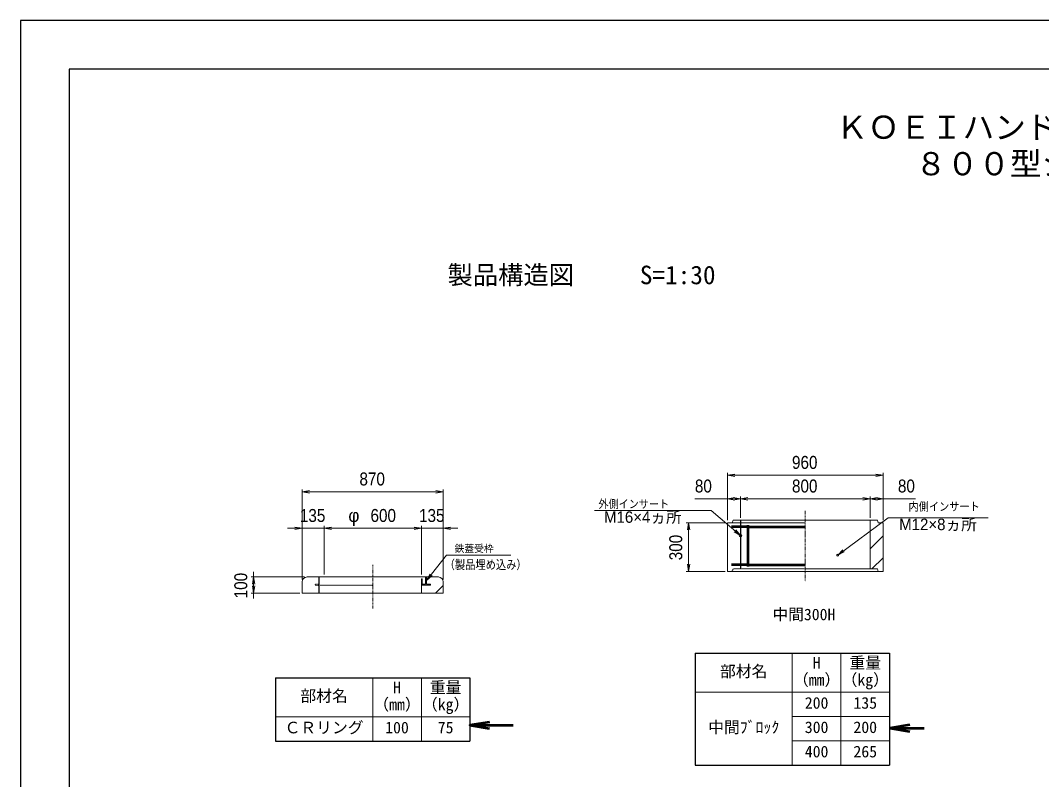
# Model space of a CAD drawing. Units: millimetres, scale not verified. Extents: x -210 to 210, y -148 to 148.
# Drawn here: x -210 to 0, y -7.5 to 148.5 of the extents above; entities that cross this region are included whole.
import ezdxf
from ezdxf.enums import TextEntityAlignment as Align

# ---------------------------------------------------------------- set-up
doc = ezdxf.new("R2010")
doc.units = ezdxf.units.MM
doc.linetypes.add('USER1', pattern=[12.95, 6.35, -3.175, 0.25, -3.175])
doc.linetypes.add('USER2', pattern=[4.7625, 3.175, -1.5875])
doc.layers.add('0-0', color=7, linetype='Continuous')
for name, color, linetype, lineweight in [('0-1_0', 9, 'Continuous', 25), ('0-2_dims', 2, 'Continuous', 13), ('0-3_pen1実線', 4, 'Continuous', 13), ('0-4_pen2実線', 3, 'Continuous', 13), ('0-5_pen3実線', 7, 'Continuous', 18), ('0-6_pen4実線', 6, 'Continuous', 25), ('0-7_pen1一点', 4, 'USER1', 13), ('0-8_pen2破線', 3, 'USER2', 25), ('0-A_鉄筋２', 7, 'Continuous', 50), ('0-C_鉄筋', 7, 'Continuous', 50)]:
    doc.layers.add(name, color=color, linetype=linetype, lineweight=lineweight)
doc.styles.add('ＭＳ ゴシック', font='')
doc.styles.add('ＭＳ Ｐゴシック', font='')
doc.styles.get('ＭＳ ゴシック').set_extended_font_data('MS Gothic')
doc.styles.get('ＭＳ Ｐゴシック').set_extended_font_data('MS PGothic')

# ---------------------------------------------------------------- blocks, each defined once
blk = doc.blocks.new('部分図 1')
at = {"layer": '0-1_0'}
blk.add_lwpolyline([(0, 0), (12600, 0), (12600, 8910), (0, 8910)], close=True, dxfattribs=at)
at = {"layer": '0-2_dims'}
for p, q in [((4362, 5829.01), (4362, 6121.51)), ((5322, 5829.01), (5322, 6121.51)), ((4362, 6106.51), (5322, 6106.51)), ((1738.43, 5464.44), (1738.43, 6019.39)), ((1738.43, 6004.39), (2608.43, 6004.39)), ((2608.43, 5479.44), (2608.43, 6019.39)), ((4362, 5829.01), (4362, 5976.01)), ((4442, 5844.01), (4442, 5976.01)), ((4442, 5844.01), (4442, 5976)), ((4442, 5961), (5242, 5961)), ((5242, 5844.01), (5242, 5976)), ((5242, 5844.01), (5242, 5976)), ((5322, 5829.01), (5322, 5976)), ((4347, 5814.01), (4107.05, 5814.01)), ((4122.05, 5514.01), (4122.05, 5814.01)), ((1738.43, 5779.39), (1648.43, 5779.39)), ((1738.43, 5464.44), (1738.43, 5794.39)), ((1873.43, 5779.39), (1738.43, 5779.39)), ((1873.43, 5494.44), (1873.43, 5794.39)), ((1873.43, 5494.44), (1873.43, 5794.39)), ((1873.43, 5779.39), (2473.43, 5779.39)), ((1873.43, 5779.39), (1963.43, 5779.39)), ((2473.43, 5779.39), (2383.43, 5779.39)), ((2473.43, 5494.44), (2473.43, 5794.39)), ((2473.43, 5494.44), (2473.43, 5794.39)), ((2473.43, 5779.39), (2608.43, 5779.39)), ((2608.43, 5464.44), (2608.43, 5794.39)), ((2608.43, 5779.39), (2698.43, 5779.39)), ((1438.48, 5479.44), (1438.48, 5511.26)), ((4347, 5514.01), (4107.05, 5514.01)), ((1753.43, 5479.44), (1423.48, 5479.44)), ((1438.48, 5479.44), (1438.48, 5379.44)), ((1723.43, 5379.44), (1423.48, 5379.44)), ((1438.48, 5379.44), (1438.48, 5347.63))]:
    blk.add_line(p, q, dxfattribs=at)
at = {"layer": '0-2_dims', "lineweight": 18}
for p, q in [((4139.57, 5888.48), (3541.57, 5888.48)), ((5353.14, 5843.37), (5969.61, 5843.37)), ((2674.44, 5612.8), (3025.91, 5612.8))]:
    blk.add_line(p, q, dxfattribs=at)
at = {"layer": '0-2_dims', "lineweight": 50}
for p, q in [((2773.43, 4565.21), (3040, 4565.21)), ((5366.81, 4547), (5576.2, 4547))]:
    blk.add_line(p, q, dxfattribs=at)
at = {"layer": '0-2_dims'}
for points in [[(4407, 6114.01), (4362, 6106.51), (4407, 6099.01)], [(5277, 6099.01), (5322, 6106.51), (5277, 6114.01)], [(1783.43, 6011.89), (1738.43, 6004.39), (1783.43, 5996.89)], [(2563.43, 5996.89), (2608.43, 6004.39), (2563.43, 6011.89)], [(4442, 5961.01), (4362, 5961.01), (4161.18, 5961.01)], [(4407, 5968.51), (4362, 5961.01), (4407, 5953.51)], [(4397, 5953.51), (4442, 5961.01), (4397, 5968.51)], [(4487, 5968.5), (4442, 5961), (4487, 5953.5)], [(5197, 5953.5), (5242, 5961), (5197, 5968.5)], [(5287, 5968.5), (5242, 5961), (5287, 5953.5)], [(5242, 5961), (5322, 5961), (5522.83, 5961)], [(5277, 5953.5), (5322, 5961), (5277, 5968.5)], [(4442, 5734.01), (4261.61, 5888.48), (4139.57, 5888.48)], [(4129.55, 5769.01), (4122.05, 5814.01), (4114.55, 5769.01)], [(5042, 5614.01), (5353.14, 5843.37), (5368.69, 5843.37)], [(1693.43, 5771.89), (1738.43, 5779.39), (1693.43, 5786.89)], [(1918.43, 5786.89), (1873.43, 5779.39), (1918.43, 5771.89)], [(1918.43, 5786.89), (1873.43, 5779.39), (1918.43, 5771.89)], [(2428.43, 5771.89), (2473.43, 5779.39), (2428.43, 5786.89)], [(2428.43, 5771.89), (2473.43, 5779.39), (2428.43, 5786.89)], [(2653.43, 5786.89), (2608.43, 5779.39), (2653.43, 5771.89)], [(4402.95, 5757.58), (4442, 5734.01), (4412.7, 5768.97)], [(2505.43, 5457.44), (2629.44, 5612.8), (2674.44, 5612.8)], [(5073.78, 5646.74), (5042, 5614.01), (5082.68, 5634.67)], [(4114.55, 5559.01), (4122.05, 5514.01), (4129.55, 5559.01)], [(2527.64, 5497.29), (2505.43, 5457.44), (2539.36, 5487.93)], [(1445.98, 5434.44), (1438.48, 5479.44), (1430.98, 5434.44)], [(1430.98, 5424.44), (1438.48, 5379.44), (1445.98, 5424.44)]]:
    blk.add_lwpolyline(points, dxfattribs=at)
at = {"layer": '0-2_dims', "lineweight": 50}
for points in [[(2893.43, 4585.21), (2773.43, 4565.21), (2893.43, 4545.21)], [(5486.81, 4567), (5366.81, 4547), (5486.81, 4527)]]:
    blk.add_lwpolyline(points, dxfattribs=at)
at = {"layer": '0-3_pen1実線'}
for p, q in [((5242, 5652.25), (5322, 5732.25)), ((5253.47, 5529.01), (5322, 5597.54)), ((2473.43, 5426.47), (2476.4, 5429.44)), ((2505.43, 5458.47), (2526.4, 5479.44)), ((2561.11, 5379.44), (2608.43, 5426.76))]:
    blk.add_line(p, q, dxfattribs=at)
at = {"layer": '0-4_pen2実線'}
for p, q in [((2473.43, 5466.94), (2473.43, 5429.44)), ((2473.43, 5466.94), (2479.43, 5466.94)), ((2529.43, 5429.44), (2473.43, 5429.44)), ((2473.43, 5429.44), (2473.43, 5379.44)), ((2499.43, 5435.44), (2479.43, 5435.44)), ((2499.43, 5479.44), (2499.43, 5435.44)), ((2505.43, 5479.44), (2505.43, 5435.44)), ((2529.43, 5435.44), (2505.43, 5435.44)), ((2529.43, 5435.44), (2529.43, 5429.44))]:
    blk.add_line(p, q, dxfattribs=at)
at = {"layer": '0-4_pen2実線', "linetype": 'USER2'}
blk.add_line((2479.43, 5466.94), (2479.43, 5435.44), dxfattribs=at)
at = {"layer": '0-4_pen2実線'}
for centre, radius in [((4442, 5734.01), 8), ((5042, 5614.01), 6)]:
    blk.add_circle(centre, radius, dxfattribs=at)
at = {"layer": '0-5_pen3実線'}
for p, q in [((4362, 5814.01), (4362, 5514.01)), ((4362, 5814.01), (4842, 5814.01)), ((4392, 5814.01), (4397, 5829.01)), ((5287, 5829.01), (4397, 5829.01)), ((5242, 5829.01), (5242, 5529.01)), ((5292, 5814.01), (5287, 5829.01)), ((5292, 5814.01), (5322, 5814.01)), ((5322, 5814.01), (5322, 5514.01)), ((4362, 5514.01), (5322, 5514.01)), ((5287, 5529.01), (4842, 5529.01)), ((5292, 5514.01), (5287, 5529.01)), ((1738.43, 5449.44), (1738.43, 5379.44)), ((1768.43, 5479.44), (2578.43, 5479.44)), ((2608.43, 5449.44), (2608.43, 5379.44)), ((1738.43, 5379.44), (2608.43, 5379.44)), ((4762.25, 5009.6), (4762.25, 4319.6)), ((5062.25, 5009.6), (5062.25, 4319.6)), ((2173.43, 4857.71), (2173.43, 4467.71)), ((2473.43, 4857.71), (2473.43, 4467.71)), ((4162.25, 4769.6), (5362.25, 4769.6)), ((1573.43, 4617.71), (2773.43, 4617.71)), ((4762.25, 4619.6), (5362.25, 4619.6)), ((4762.25, 4469.6), (5362.25, 4469.6))]:
    blk.add_line(p, q, dxfattribs=at)
for centre, start, end in [((1768.43, 5449.44), 90, 180), ((2578.43, 5449.44), 0, 90)]:
    blk.add_arc(centre, 30, start, end, dxfattribs=at)
at = {"layer": '0-6_pen4実線'}
for p, q in [((4162.25, 5009.6), (5362.25, 5009.6)), ((4162.25, 5009.6), (4162.25, 4319.6)), ((5362.25, 5009.6), (5362.25, 4319.6)), ((1573.43, 4857.71), (2773.43, 4857.71)), ((1573.43, 4857.71), (1573.43, 4467.71)), ((2773.43, 4857.71), (2773.43, 4467.71)), ((1573.43, 4467.71), (2773.43, 4467.71)), ((4162.25, 4319.6), (5362.25, 4319.6))]:
    blk.add_line(p, q, dxfattribs=at)
blk.add_lwpolyline([(300, 300), (12300, 300), (12300, 8610), (300, 8610)], close=True, dxfattribs=at)
at = {"layer": '0-7_pen1一点'}
for p, q in [((4842, 5887.72), (4842, 5452.53)), ((2173.43, 5553.52), (2173.43, 5285.89))]:
    blk.add_line(p, q, dxfattribs=at)
at = {"layer": '0-8_pen2破線'}
for p, q in [((4442, 5829.01), (4442, 5529.01)), ((4392, 5514.01), (4397, 5529.01)), ((4842, 5529.01), (4397, 5529.01)), ((1817.43, 5435.44), (1841.43, 5435.44)), ((1817.43, 5435.44), (1817.43, 5429.44)), ((1817.43, 5429.44), (2173.43, 5429.44)), ((1841.43, 5479.44), (1841.43, 5379.44))]:
    blk.add_line(p, q, dxfattribs=at)
at = {"layer": '0-A_鉄筋２'}
for p, q in [((4487, 5789.01), (4387, 5789.01)), ((4487, 5554.01), (4387, 5554.01))]:
    blk.add_line(p, q, dxfattribs=at)
at = {"layer": '0-C_鉄筋'}
for p, q in [((4487, 5799.01), (4487, 5544.01)), ((4487, 5789.01), (4842, 5789.01)), ((4487, 5554.01), (4842, 5554.01))]:
    blk.add_line(p, q, dxfattribs=at)
at = {"layer": '0-2_dims', "color": 7, "style": 'ＭＳ Ｐゴシック'}
for s, height, width, p in [('960', 79.98, 0.9, (4760.19, 6121.51)), ('870', 79.98, 0.9, (2091.61, 6019.39)), ('80', 79.98, 0.9, (4161.18, 5976.01)), ('800', 79.98, 0.9, (4760.19, 5976)), ('80', 79.98, 0.9, (5413.74, 5976)), ('外側インサート', 50.68, 0.9, (3566.24, 5888.48)), ('内側インサート', 51.2, 0.9, (5478.83, 5872.06)), ('135', 79.98, 0.9, (1724.11, 5794.39)), ('600', 79.98, 0.9, (2159.79, 5794.39)), ('135', 79.98, 0.9, (2459.11, 5794.39)), ('（製品埋め込み）', 54.61, 0.85, (2616.96, 5511.24))]:
    blk.add_text(s, height=height, dxfattribs=dict(at, width=width)).set_placement(p, align=Align.BOTTOM_LEFT)
for s, height, p in [('φ', 79.98, (2023.43, 5794.39)), ('M16×4ヵ所', 70.81, (3600.6, 5791.89)), ('M12×8ヵ所', 70.81, (5421.41, 5746.78)), ('鉄蓋受枠', 44.11, (2678.73, 5619.34))]:
    blk.add_text(s, height=height, dxfattribs=at).set_placement(p, align=Align.BOTTOM_LEFT)
at = {"layer": '0-2_dims', "color": 7, "style": 'ＭＳ Ｐゴシック', "width": 0.9}
for s, p in [('300', (4107.05, 5582.19)), ('100', (1423.48, 5347.63))]:
    blk.add_text(s, height=79.98, rotation=90, dxfattribs=at).set_placement(p, align=Align.BOTTOM_LEFT)
at = {"layer": '0-5_pen3実線', "style": 'ＭＳ ゴシック'}
for s, height, p in [('\u3000製品構造図\u3000', 114.4, (2479, 7249.52)), ('S=1:30', 114.4, (3821.65, 7249.52)), ('H', 71.47, (4887.88, 4893.36)), ('重量', 71.47, (5114.77, 4893.36)), ('部材名', 71.47, (4316.02, 4840.86)), ('（mm）', 71.49, (4765.98, 4788.35)), ('（kg）', 71.49, (5065.98, 4788.35)), ('部材名', 71.47, (1727.2, 4688.97)), ('H', 71.47, (2299.05, 4741.47)), ('重量', 71.47, (2525.95, 4741.47)), ('（mm）', 71.49, (2177.16, 4636.46)), ('（kg）', 71.49, (2477.16, 4636.46)), ('200', 71.47, (4839.13, 4645.86)), ('135', 71.47, (5139.13, 4645.86)), ('中間ﾌﾞﾛｯｸ', 71.48, (4242.88, 4495.86)), ('ＣＲリング', 71.46, (1629.73, 4493.98)), ('100', 71.47, (2250.31, 4493.97)), ('75', 71.44, (2574.7, 4493.99)), ('300', 71.47, (4839.14, 4495.86)), ('200', 71.45, (5139.16, 4495.88)), ('400', 71.46, (4839.15, 4345.87)), ('265', 71.47, (5139.13, 4345.86))]:
    blk.add_text(s, height=height, dxfattribs=at).set_placement(p, align=Align.BOTTOM_LEFT)
at = {"layer": '0-6_pen4実線', "style": 'ＭＳ ゴシック'}
for s, p in [('\u3000ＫＯＥＩハンドホール構造図\u3000', (4837.55, 8137.5)), ('８００型シリーズ', (5520.06, 7912.51))]:
    blk.add_text(s, height=143, dxfattribs=at).set_placement(p, align=Align.BOTTOM_LEFT)
at = {"layer": '0-C_鉄筋', "style": 'ＭＳ ゴシック'}
blk.add_text('中間300H', height=71.11, dxfattribs=at).set_placement((4640, 5191.51), align=Align.BOTTOM_LEFT)

msp = doc.modelspace()

# ---------------------------------------------------------------- block references
at = {"layer": '0-0', "xscale": 0.0333333, "yscale": 0.0333333}
msp.add_blockref('部分図 1', (-210, -148.5), dxfattribs=at)

doc.saveas('drawing.dxf')
